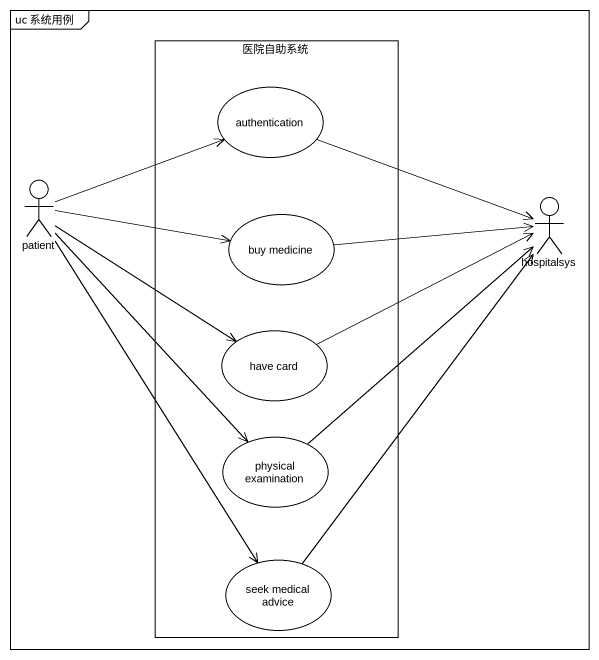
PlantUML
@startuml
mainframe uc 系统用例
rectangle 医院自助系统 {
  usecase authentication
  usecase "buy medicine" as buy_medicine
  usecase "have card" as have_card
  usecase "physical examination" as physical_examination
  usecase "seek medical advice" as seek_medical_advice
}
actor patient
actor hospitalsys
authentication -right-> hospitalsys
patient -right-> authentication
patient -right-> buy_medicine
patient -right-> have_card
patient --> physical_examination
patient --> seek_medical_advice
buy_medicine -right-> hospitalsys
have_card -right-> hospitalsys
physical_examination -up-> hospitalsys
seek_medical_advice -up-> hospitalsys
@enduml
